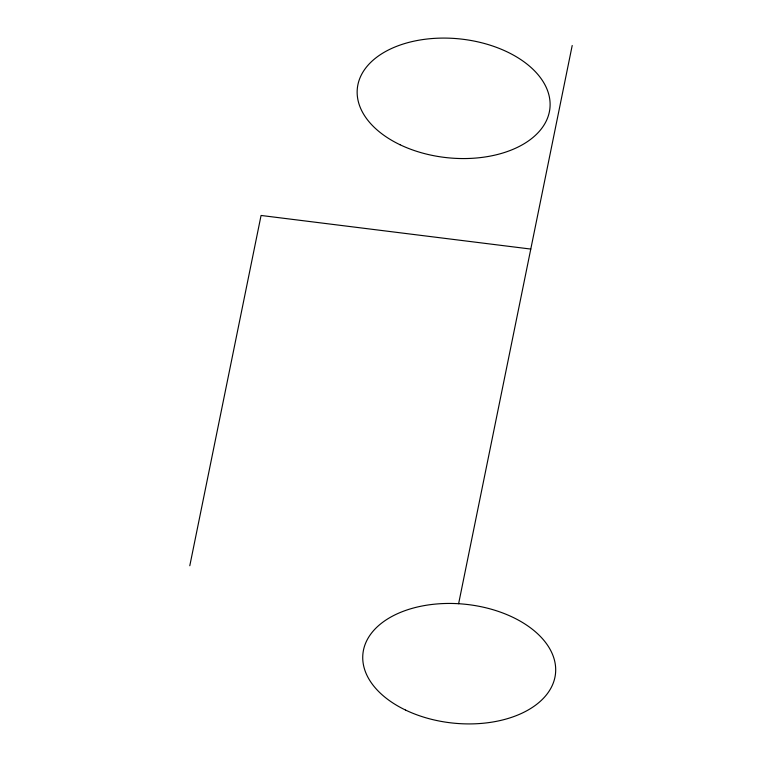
<?xml version="1.0" encoding="UTF-8"?>
<svg xmlns="http://www.w3.org/2000/svg" width="762" height="762" viewBox="0 0 762 762"><rect width="100%" height="100%" fill="white"/><g stroke="black" fill="none" stroke-linecap="round" stroke-linejoin="round"><path stroke-width="1.14" d="M189.795 565.747L261.071 215.465L530.781 249.069M458.619 603.714L572.205 45.501M400.04 144.742A96.803 59.731 5.9 0 0 549.907 108.366A96.803 59.731 5.9 0 0 410.937 41.862A96.803 59.731 5.9 0 0 400.04 144.742M405.622 710.098A96.803 59.731 5.9 0 0 555.488 673.722A96.803 59.731 5.9 0 0 416.519 607.219A96.803 59.731 5.9 0 0 405.622 710.098"/></g></svg>
